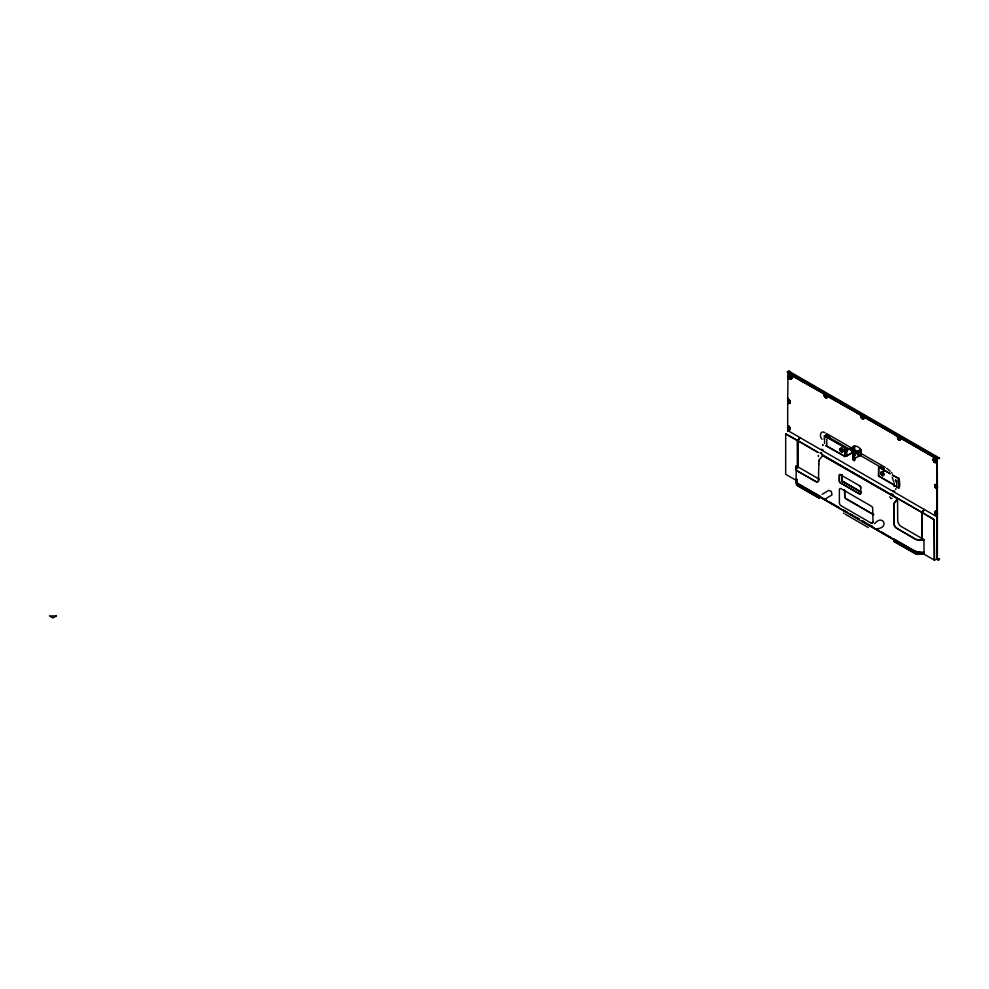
<?xml version="1.0" encoding="UTF-8"?>
<svg xmlns="http://www.w3.org/2000/svg" width="989" height="989" viewBox="0 0 989 989"><rect width="100%" height="100%" fill="white"/><g stroke="black" fill="none" stroke-linecap="round" stroke-linejoin="round"><path stroke-width="1.48" d="M787.392 372.062L787.343 371.505M787.689 430.808L787.689 429.362L788.74 429.535A2.102 1.212 60 0 0 790.075 427.841M787.689 404.105L787.689 402.684L788.74 402.857A2.102 1.212 60 0 0 790.075 401.163M787.689 397.924L787.689 399.074C791.793 400.508 788.975 405.317 788.53 402.993A2.102 1.212 60 0 0 790.001 402.127A2.102 1.212 60 0 0 788.53 399.568L787.689 399.074L788.072 372.828L824.369 393.758L824.554 395.217A2.102 1.212 60 0 0 825.84 397.269A2.102 1.212 60 0 0 827.336 397.182M789.741 377.019L790.434 377.477L789.457 377.056A1.607 0.927 60 0 1 789.877 375.511L791.571 377.625A1.607 0.927 60 0 1 790.434 378.28L789.815 377.427M790.594 376.747L790.434 375.672L789.914 377.575M819.127 479.109L796.318 465.93L796.021 482.496L797.95 484.437M797.666 467.587L797.666 440.624L799.878 437.534L797.48 440.649L797.48 467.636M797.802 467.673L797.74 440.599L818.002 452.492M818.83 464.175L818.83 461.529M824.579 443.529L824.579 441.23M824.603 435.692L824.492 440.192L824.492 435.692M826.05 396.008L826.631 397.331A1.607 0.927 60 0 0 826.792 395.279A1.607 0.927 60 0 0 824.999 394.809A1.607 0.927 60 0 0 826.062 397.17L826.062 395.501M936.534 484.758A2.102 1.212 60 0 0 935.062 485.624A2.102 1.212 60 0 0 936.534 488.183C937.176 491.261 931.687 482.212 937.374 485.043L937.213 458.933L900.917 437.954L900.497 439.326A2.102 1.212 60 0 1 898.89 439.697A2.102 1.212 60 0 1 897.567 437.237L897.419 436.186L864.077 416.938L864.139 417.679A2.089 1.212 60 0 1 862.655 418.532A2.089 1.212 60 0 1 861.184 415.973L860.986 414.898L827.645 395.649L826.866 397.838A2.398 1.385 60 0 1 826.087 397.974L825.16 397.43M842.096 474.572L841.713 480.011L842.504 481.544L860.924 492.176M841.355 450.749L840.502 449.785L841.676 449.723L841.033 448.474L840.502 450.527L841.441 451.355L842.047 450.354M859.997 491.669L860.974 491.904L842.875 481.482C840.514 479.69 842.789 472.445 841.713 475.697M844.804 456.559L844.853 447.387L824.381 435.828L844.915 447.424L844.693 456.559M846.324 453.827L845.039 453.518L846.324 454.619L846.473 449.525L844.841 448.746M846.547 451.256L846.497 455.966L852.036 452.925M852.963 454.866L852.951 459.712C856.214 463 853.507 455.904 854.36 457.932M854.57 460.491L852.877 459.588L853.099 454.94M854.298 449.389L854.731 445.915M854.434 460.565L854.521 454.174M854.669 455.373C852.592 452.171 854.793 457.586 853.89 453.63M854.434 449.463C855.312 443.517 850.923 447.263 853.866 449.76M860.69 453.086L860.554 452.455M860.69 450.551C861.382 447.955 854.644 443.999 852.456 447.312M860.739 492.806L860.702 493.659A1.718 0.989 60 0 1 859.8 494.191L840.156 482.842A1.718 0.989 60 0 1 839.253 481.272L839.253 475.066A1.718 0.989 60 0 1 840.156 474.547L859.639 485.76A1.545 0.89 60 0 1 860.739 487.651L860.739 488.232M862.705 415.714L862.42 417.556L861.567 416.369A1.681 0.964 60 0 1 863.236 416.208A1.681 0.964 60 0 1 863.236 418.582A1.681 0.964 60 0 1 861.456 416.357M860.986 414.898L860.64 416.604A2.497 1.434 60 0 0 861.234 417.939A2.398 1.385 60 0 0 861.79 418.582L862.742 419.126A2.398 1.385 60 0 0 863.867 418.508L864.299 416.814L897.641 436.062L897.789 437.113A2.102 1.212 60 0 0 899.1 439.573A2.102 1.212 60 0 0 900.719 439.19L900.756 438.053L936.991 459.069L936.83 485.179L937.213 458.933M890.199 473.57L878.603 467.006L878.553 476.105L878.776 466.969M896.751 487.256L896.751 481.062L895.465 480.258M896.491 486.328C903.736 495.007 896.182 462.407 899.038 487.8M898.976 438.102L899.335 439.475L898.519 438.881M922.28 539.537L922.069 512.389L924.344 509.409L921.958 512.512L821.933 454.767M822.613 455.632L897.555 498.703L897.703 520.449A4.896 2.831 60 0 0 898.469 523.428A4.945 2.856 60 0 0 899.644 525.184A4.896 2.831 60 0 0 901.177 526.469L923.899 539.598L924.097 554.001L914.454 551.751L797.9 484.387M934.679 461.888L933.703 460.664A1.607 0.927 60 0 1 933.95 459.156A1.607 0.927 60 0 1 935.409 459.996A1.607 0.927 60 0 1 935.668 461.801L934.679 461.888L934.469 460.614M936.076 514.453A1.607 0.927 60 0 1 934.988 512.858A1.607 0.927 60 0 1 935.52 511.684L936.645 512.339A1.607 0.927 60 0 1 936.645 514.601L935.94 513.316M936.36 514.292A1.607 0.927 60 0 1 935.235 512.327L935.804 511.523L936.929 512.178A1.607 0.927 60 0 1 937.349 514.206L935.866 513.538M936.36 512.611L936.36 511.672L936.521 512.759L936.929 512.178A1.681 0.964 60 0 0 935.124 512.327A2.102 1.212 60 0 0 936.534 514.861L937.374 515.529L937.374 558.872L934.395 560.145L922.168 553.086M937.374 488.85L937.374 511.733L936.286 511.536A2.102 1.212 60 0 0 934.84 512.426A2.102 1.212 60 0 0 936.311 514.997L937.152 515.652L936.83 558.995L937.213 515.257M937.213 485.142L936.311 484.882A2.102 1.212 60 0 0 934.84 485.747A2.102 1.212 60 0 0 936.311 488.319L937.152 488.974L936.83 511.857L937.213 488.578M939.513 559.267L939.13 558.674M788.975 371.147L789.89 372.544L788.703 371.073L939.476 458.08M796.405 482.088L796.528 478.849L796.442 482.558L797.53 483.905L859.107 519.509M923.652 553.741L923.664 552.245L917.421 552.196L924.097 554.001M797.814 440.711L797.727 467.71L797.542 440.661L785.699 434.134L785.674 474.287L796.232 480.382M922.205 539.574L922.218 512.475L924.505 509.483L921.958 512.512L921.958 539.5M796.998 483.46L797.53 483.905L797.01 483.003M798.247 484.375L799.038 484.437M824.369 393.758L824.381 396.416M796.528 478.849L796.442 482.558L796.405 481.247M796.775 480.085L796.256 483.757A6.021 3.894 -6.8 0 0 797.394 485.587L819.213 497.974L819.955 495.946L818.966 498.11L798.123 486.081M796.615 483.732L796.627 482.323M818.83 461.369L818.855 460.874A1.533 0.89 -60 0 1 819.213 459.934L822.761 455.521M796.12 465.992L795.947 469.281A6.33 3.659 0 0 0 797.134 471.048L816.79 482.039A5.155 2.979 60 0 0 818.459 481.087L818.83 464.002M796.318 465.93L796.157 469.095A6.132 3.536 0 0 0 797.307 470.801L815.344 481.284A4.896 2.831 60 0 0 816.877 481.767A4.945 2.856 60 0 0 818.064 481.346A4.896 2.831 60 0 0 818.818 479.294M932.924 459.391L932.924 460.108M791.596 378.515L791.596 377.798A2.337 1.348 60 0 0 790.706 375.907L789.259 375.103A2.337 1.348 60 0 0 788.505 375.499L788.505 377.192A2.337 1.348 60 0 0 789.259 378.49L790.706 379.331A2.337 1.348 60 0 0 791.596 378.515A2.102 1.212 60 0 1 790.359 378.7A2.102 1.212 60 0 1 789.21 377.402A2.102 1.212 60 0 1 789.037 375.474A2.102 1.212 60 0 1 790.359 375.276M858.155 456.461C862.804 456.819 861.172 445.297 858.675 451.343M796.429 480.061L796.466 482.323M796.627 481.198L796.615 481.903M841.998 450.539L841.676 448.647L842.801 450.044A1.83 1.063 60 0 1 841.676 451.639M882.472 474.732L881.619 473.731L882.485 472.198L881.36 472.297L881.558 474.522L882.25 474.918L882.843 473.904M899.607 438.51L899.335 439.475A1.607 0.927 60 0 0 900.311 438.078A1.607 0.927 60 0 0 898.346 436.94L899.088 439.215L899.607 438.139M895.985 488.393L895.737 489.444M845.533 449.772C846.683 451.157 847.239 448.549 845.57 449.402M845.496 453.741L846.201 453.296M853.705 454.099C854.039 455.793 854.496 453.259 853.977 454.594M853.989 457.4C856.956 458.686 852.407 459.761 854.323 457.981L853.655 458.562L854.199 457.956M939.476 458.599L939.488 458.266M844.804 448.932L845.508 448.635M789.024 376.488L789.593 375.684L790.718 376.327A1.681 0.964 60 0 1 790.804 378.639A1.607 0.927 60 0 1 789.024 376.488A1.681 0.964 60 0 1 790.804 376.265A1.607 0.927 60 0 1 790.718 378.602A1.681 0.964 60 0 1 789.024 376.426L790.162 376.772L789.593 375.684M789.605 376.512C791.398 378.886 788.629 376.525 790.718 376.327M788.839 402.3L788.208 400.78L788.728 402.115M788.579 401.151L788.653 401.373M789.061 402.177L788.542 400.842M789.358 401.423L788.802 402.288M788.542 428.905L788.418 427.335L789.321 428.422M788.184 427.767L788.468 428.497L788.752 427.718M788.839 427.792L788.505 428.892M789.358 428.113L788.505 428.534L788.542 427.52M825.271 395.415L825.506 395.687M825.407 395.835L826.099 396.218M823.009 445.211L822.749 444.518L822.761 445.235M840.502 449.735L841.318 451.145L841.713 450.539M840.971 450.836L840.625 449.958L841.355 449.908M840.737 450.959L841.664 450.304M845.039 449.711C847.264 448.895 845.484 451.998 845.125 450.131M846.263 450.799L845.904 448.932M845.669 449.08C845.014 450.502 847.252 450.564 845.805 448.957M846.794 450.539L846.794 449.748M863.014 417.197L862.903 417.853C861.592 418.916 861.184 415.516 862.581 416.95M861.914 416.567L862.124 417.593L862.42 417.037M862.717 417.951L862.173 416.666M853.655 454.458L854.323 454.186M854.1 454.161L854.471 455.163M853.853 459.366C851.529 456.671 856.115 458.649 853.816 459.341M854.1 457.956L854.063 458.809M854.681 459.119L854.62 458.253M881.36 473.793A1.83 1.063 60 0 0 882.93 475.363A1.83 1.063 60 0 0 883.758 474.176A1.83 1.063 60 0 0 882.485 472.198L882.485 473.274L881.211 473.632L882.126 474.015M881.768 474.399C880.569 471.617 883.659 475.412 882.25 473.546M881.879 473.78L881.211 473.669L881.978 474.139M882.126 474.312L882.794 474.09M882.435 474.757L882.522 474.102M898.531 438.881L898.754 437.595M898.544 437.719L898.581 438.486M899.174 437.756L898.778 438.387M894.377 483.942L894.254 483.423M894.007 486.044L894.625 486.44L894.143 485.871M934.135 459.947L934.209 460.738M935.248 460.392L934.432 461.381L934.395 459.848M934.395 461.22A1.607 0.927 60 0 0 935.953 461.64L936.101 461.072A1.607 0.927 60 0 0 934.679 458.983A1.607 0.927 60 0 0 933.987 460.503M936.076 485.809L935.507 486.131M936.089 485.958L936.237 486.872M936.249 486.637L935.545 485.871M936.385 487.231L936.051 485.784M935.804 511.523L936.348 513.934L936.336 513.242M935.507 512.821L935.866 513.971L936.682 513.167M936.076 513.81L935.52 511.684M936.645 514.601L935.384 511.758L936.089 512.636M853.977 458.859L860.69 455.15L860.751 449.414M936.014 462.358L936.014 460.689A2.102 1.212 60 0 0 934.704 458.859A2.102 1.212 60 0 0 933.208 459.724A2.102 1.212 60 0 0 934.704 462.296A2.102 1.212 60 0 0 936.027 462.11M789.135 401.88L789.321 400.594A1.607 0.927 60 0 0 787.64 400.533A1.607 0.927 60 0 0 788.95 402.807A1.607 0.927 60 0 0 789.741 401.324L789.321 400.594A1.681 0.964 60 0 0 787.627 400.693A1.681 0.964 60 0 0 789.407 402.906A1.681 0.964 60 0 0 789.407 400.533M889.741 496.861L891.002 498.604L892.103 498.172M818.323 455.336L818.41 456.695M824.517 394.03L787.689 373.236L824.146 393.882L824.344 395.353A2.102 1.212 60 0 0 825.951 397.59A2.102 1.212 60 0 0 827.274 396.651L827.261 395.872M863.916 417.037L863.916 417.815A2.089 1.212 60 0 1 862.433 418.668A2.089 1.212 60 0 1 860.962 416.097L860.764 415.021L827.261 396.057L861.135 415.17M897.789 436.334L864.077 416.938M878.603 467.006L889.976 473.694M897.641 436.062L897.666 438.72A2.398 1.385 60 0 0 898.432 439.746L899.36 440.278A2.398 1.385 60 0 0 900.138 440.142L900.917 437.954M937.374 459.205L900.707 438.078M858.724 450.922L860.69 449.599M787.689 398.888L788.74 399.432A2.102 1.212 60 0 1 789.667 400.347L789.197 401.015L790.026 401.151A1.607 0.927 60 0 1 789.432 402.696A1.607 0.927 60 0 1 787.924 400.829A1.607 0.927 60 0 1 789.037 399.939L789.037 400.879L789.037 399.939M841.231 450.811L841.441 449.983L841.169 450.588M841.664 449.859L841.998 450.712L842.331 449.216L841.676 449.723M898.828 437.768L899.607 437.521L898.061 437.113A1.607 0.927 60 0 0 898.482 439.141A1.607 0.927 60 0 0 900.027 439.549A1.607 0.927 60 0 0 899.607 437.521A1.681 0.964 60 0 0 897.913 437.608A1.681 0.964 60 0 0 899.693 439.833A1.681 0.964 60 0 0 899.693 437.459M934.111 461.381L934.518 460.812L933.703 460.664M842.715 481.692L842.319 480.951M897.555 498.703L894.056 503.129A1.743 1.001 -60 0 0 893.648 504.192L893.982 524.689A5.155 2.979 60 0 0 895.651 527.57L915.344 539.289A6.33 3.659 0 0 0 918.398 539.982L924.097 539.883M897.703 498.988L894.303 503.29A1.533 0.89 -60 0 0 893.945 504.217L893.92 522.637A4.896 2.831 60 0 0 894.686 525.604A4.945 2.856 60 0 0 895.861 527.372A4.896 2.831 60 0 0 897.394 528.658L915.468 539.017A6.132 3.536 0 0 0 918.422 539.685L923.899 539.598M842.183 447.646L841.342 447.547M851.9 450.774L853.21 449.636L852.283 447.658M853.223 449.723L852.197 450.761L851.072 448.994M853.025 451.021L851.467 451.478L851.566 449.29M857.154 453.024C858.761 452.294 856.004 454.062 857.859 455.125L858.934 454.421M852.444 447.597L853.074 449.352M858.526 451.627L859.354 451.59L858.526 451.627L858.823 452.381M822.143 494.339L828.733 490.383L831.316 491.372L832.009 494.933L825.642 498.765M853.89 454.446L853.791 453.766M858.155 454.384C858.773 446.929 846.72 459.081 857.092 451.849M937.547 559.601L939.229 559.514M854.657 458.439L853.742 458.266M936.645 512.339L935.557 512.5M937.634 559.65L939.154 559.564L938.338 559.131M936.991 511.956C934.889 508.964 933.035 515.677 937.374 515.529M790.211 377.007L790.434 378.28M788.01 400.928L789.321 401.213M788.592 400.99L789.012 401.509M789.037 402.152L788.925 401.546M789.037 428.435L788.517 427.99M861.679 416.703L863.83 417.667M862.692 417.531L861.679 417.37M841.169 449.859L840.551 448.746L841.491 449.674M841.367 450.663L841.095 450.774M845.533 450.069L846.337 449.612M845.632 450.242L846.485 450.106M845.756 450.354L846.46 449.958M854.731 451.454L846.399 455.929L844.804 455.002L846.844 455.917C843.444 452.282 850.997 444.246 852.036 450.848M853.655 454.767L854.595 454.643M853.754 454.94L854.558 454.47M854.026 458.884L854.558 458.266M898.89 437.917L898.061 437.113M898.63 438.473L899.05 437.027L899.211 438.102M892.511 475.165L899.088 478.763L892.573 475.066M934.729 460.454L934.679 459.267L934.148 459.984M934.654 460.701L935.013 461.059M934.84 460.998L934.135 460.651M935.285 460.602L936.101 461.072L934.432 461.022L935.668 461.801M935.742 485.71L935.334 486.65L936.571 487.132M935.915 486.056L936.076 487.132M935.977 486.885L936.645 486.637M874.659 523.762C882.188 513.823 889.89 527.174 877.515 528.707M935.334 512.673L936.076 512.487M936.929 514.441L936.645 513.328M893.957 541.453L915.863 553.741A5.662 3.684 -7.2 0 0 918.62 554.211L924.233 553.914L918.583 554.421A6.021 3.894 -6.8 0 1 915.653 553.902L893.957 541.453L893.228 538.585L915.653 551.491L924.233 553.889M841.936 480.827L841.985 479.541M939.278 458.068L938.462 458.327L939.426 458.031M923.664 552.245L920.611 553.308L920.623 552.307L919.56 553.383L919.523 552.332L918.422 552.975L918.422 552.307L915.604 552.085L892.449 538.758M938.363 559.7L938.969 559.514L938.165 559.823M853.42 453.234L852.951 454.161M789.037 401.386L789.741 401.324M841.614 451.75A1.916 1.113 60 0 0 842.9 450.378A1.916 1.113 60 0 0 840.749 448.462A1.916 1.113 60 0 0 840.934 451.145A1.83 1.063 60 0 1 840.551 450.242L841.54 450.069M841.998 450.106L842.801 450.044M846.584 455.867L846.695 453.778M936.83 465.028L936.83 462.073M878.776 475.981L894.007 484.771M936.83 490.21L936.83 488.974M787.763 431.352L788.221 430.796L937.152 516.913L936.83 515.652M823.318 450.168L821.402 449.365L822.168 449.501M840.551 450.242L841.491 450.403M935.26 462.79L933.814 461.962M893.413 494.673L891.398 493.832M933.814 458.562L935.26 459.391M893.636 490.779L892.931 490.655L894.748 491.372M924.208 553.679L918.633 552.394M820.672 452.715C818.027 452.072 824.158 454.458 820.932 452.814M790.434 376.611L789.877 375.511M825.778 395.365C823.355 395.625 827.286 398.184 826.05 395.625M825.259 395.377L825.939 395.798M862.037 416.987L862.717 417.259M862.692 417.927L862.037 417.506M898.531 437.682L899.335 437.793M898.519 437.731L898.346 436.94L899.05 437.818M898.667 438.139L899.088 438.065M899.322 439.067L898.667 438.659M934.345 459.823L934.964 460.046L934.395 458.958M853.989 453.605L854.657 454.643M863.916 417.21L865.103 417.531M895.972 435.716L897.419 436.186M900.546 438.35L902.03 438.844M937.795 458.896L787.467 372.111M860.69 452.282L857.71 451.108L860.69 452.826M915.863 551.33L916.729 551.714M824.999 432.675C820.215 429.758 819.115 436.594 822.094 439.264M884.265 468.984L880.346 466.375L880.717 466.919M857.673 490.025L843.357 481.754M869.9 525.196L869.047 524.714M937.213 511.82L936.534 511.437A2.102 1.212 60 0 0 935.062 512.302A1.681 0.964 60 0 0 936.904 514.54A1.681 0.964 60 0 0 936.904 512.166M793.796 374.88L796.528 376.376M799.174 377.897L801.832 379.43M805.738 381.779L808.47 383.262M811.116 384.795L813.774 386.328M817.755 388.628L820.4 390.161M823.058 391.693L827.039 393.981M829.61 395.563L832.342 397.046M834.914 398.629L842.949 403.178M852.246 408.544L854.892 410.064M864.102 415.479L866.821 416.95M875.982 422.328L878.689 423.898M881.261 425.381L885.328 427.73M887.974 429.263L890.632 430.796M898.494 435.247L902.574 437.682M905.219 439.215L909.2 441.514M910.375 442.095L913.008 443.628M915.653 445.149L918.287 446.669M922.255 448.957L924.888 450.477M927.447 452.047L930.167 453.531M899.644 438.35L900.46 438.819M790.755 377.155L791.571 377.625M935.742 486.909L936.36 487.602A1.607 0.927 60 0 0 937.498 486.947A1.607 0.927 60 0 0 936.36 484.993A1.607 0.927 60 0 0 935.235 485.648L935.804 487.107M826.408 433.442L885.192 467.377M856.585 452.566L853 450.774M880.828 466.993L883.128 468.316M825.766 435.494L855.089 452.418M857.76 453.963L884.426 469.355M896.689 480.975L895.428 480.234M841.318 449.933L840.378 449.389L841.503 450.354M825.815 445.532L844.915 456.423L825.642 445.557M898.914 487.861L878.603 476.142M818.064 452.332L786.107 433.887L785.674 434.431M821.995 454.606L934.135 519.386L934.395 560.145L934.222 519.88L922.168 512.636L922.168 539.623M873.67 514.589L846.176 498.716A2.114 1.224 60 0 1 844.668 496.119L844.668 490M873.646 514.812L845.731 498.654A2.287 1.286 59.2 0 1 844.853 497.529L844.47 489.951M871.297 523.169L841.12 505.75A2.448 1.409 60 0 1 839.389 502.746L839.389 489.716A2.435 1.409 60 0 1 841.107 488.727L871.297 506.133A2.448 1.409 60 0 1 872.644 507.666L873.027 522.167M819.708 496.095L797.394 483.176M844.841 510.732L847.474 512.265M850.12 513.786L852.753 515.306M856.721 517.593L859.354 519.126M862 520.647L864.646 522.167M800.336 485.191L802.932 486.699M805.528 488.195L826.853 500.508M829.351 501.942L839.29 507.691M843.098 509.879L845.546 511.301M851.665 514.824L859.12 519.126M861.753 520.647L874.4 527.953M875.698 528.707L878.294 530.203M880.878 531.699L891.237 537.682M892.449 538.375L898.482 541.861M899.78 542.602L908.829 547.832M911.413 549.328L913.997 550.811M861.74 521.03L891.237 538.053M845.422 514.317L868.317 527.533M843.951 510.225L843.258 509.792M844.198 513.6L843.493 512.994M886.663 468.279L890.261 471.197M859.528 485.698L859.8 485.883A1.718 0.989 60 0 1 860.702 487.453L860.739 493.227A1.545 0.89 60 0 1 859.639 493.857L840.304 482.657A1.545 0.89 60 0 1 839.451 480.938L839.451 475.375A1.545 0.89 60 0 1 840.551 474.745M883.783 474.448L882.794 473.669L882.806 474.3M881.063 472.952A1.916 1.113 60 0 0 883.103 475.486A1.916 1.113 60 0 0 883.103 472.767A1.916 1.113 60 0 0 881.063 472.952L881.867 473.286M797.196 483.955L795.91 481.927M935.866 485.896L936.212 486.464M825.741 395.353L826.384 396.045L825.259 396.577M790.458 377.217L789.618 376.537L789.692 377.303M936.051 512.475L936.645 512.957M853.989 454.977L854.681 455.323L854.929 454.433M788.728 428.806L788.456 427.99M822.823 393.115L823.985 394.154M827.422 395.785L828.547 396.799M936.521 513.39L937.349 514.206M859.738 414.428L860.603 415.306M891.559 472.569L892.152 473.261M935.248 460.763L935.953 461.64M859.837 452.369L858.848 451.293M851.121 448.499L846.399 450.391L846.844 451.33M789.222 371.493L789.865 372.532M881.36 472.297L882.114 473.484M934.951 460.169L935.248 460.911M899.31 437.917L899.533 438.3M862.68 416.777L862.977 416.987M790.421 376.735L790.718 377.501M789.197 427.705L789.321 428.46M892.202 477.168L893.858 482.1M857.475 452.69L858.106 454.174M882.299 473.224L881.829 472.025L882.163 473.298M895.626 479.653L896.096 482.039M796.639 482.471L796.639 483.003M936.83 510.819L937.152 511.857M936.83 484.029L937.152 485.179M935.235 485.648L935.347 486.637M790.162 375.832L790.31 376.908M936.83 459.341L937.152 462.098M936.818 516.938L936.843 558.946M935.446 455.706L935.446 456.584M852.963 453.914L852.951 457.635M844.94 448.858L844.94 450.329M844.804 449.463L844.804 452.925M826.792 439.017L826.792 445.087M787.689 375.968L787.689 378.923M787.689 403.92L787.689 425.752L788.53 426.234A2.102 1.212 60 0 1 790.001 428.806A2.102 1.212 60 0 1 788.53 429.671L787.689 429.547L789.234 430.166L790.013 428.991L787.689 425.567L788.74 426.111A2.102 1.212 60 0 1 789.667 427.025M787.689 429.362L787.689 430.635M790.013 401.175A1.681 0.964 60 0 1 789.197 402.746A1.681 0.964 60 0 1 787.825 400.36A1.681 0.964 60 0 1 789.581 400.421M861.716 417.111A1.607 0.927 60 0 1 862.507 415.615A1.607 0.927 60 0 1 863.817 417.89A1.607 0.927 60 0 1 862.136 417.828M818.855 461.01A1.743 1.001 -60 0 1 819.263 459.947M873.027 522.167A2.448 1.409 60 0 1 871.297 523.169M936.027 460.59A2.102 1.212 60 0 1 935.854 462.32M936.249 460.466A2.102 1.212 60 0 1 936.064 462.197M934.049 461.739A2.102 1.212 60 0 1 933.245 460.083M933.233 459.415A2.102 1.212 60 0 1 934.036 458.661M936.076 462.197A2.102 1.212 60 0 1 934.914 462.172A2.102 1.212 60 0 1 933.431 459.601A2.102 1.212 60 0 1 934.914 458.748A2.102 1.212 60 0 1 936.076 460.046M790.359 375.288A2.102 1.212 60 0 1 791.695 377.007M825.098 397.393A2.398 1.385 60 0 1 824.319 396.366M843.938 448.833A2.88 1.657 60 0 1 844.383 449.859M883.301 470.875A2.88 1.657 60 0 1 884.079 471.506M871.964 525.678A2.176 1.261 0 0 1 871.247 525.654M797.69 485.463A5.662 3.684 -7.1 0 1 796.813 484.363M914.776 551.269L916.482 551.986L914.776 551.269M825.766 434.863L829.907 437.509L825.889 434.863M800.089 437.707L797.69 440.575L800.089 437.707M56.435 615.937L52.936 617.952L49.45 615.937L56.435 615.937M789.197 429.424A1.681 0.964 60 0 0 790.013 427.866A1.607 0.927 60 0 1 789.234 429.325A1.607 0.927 60 0 1 787.924 427.05A1.607 0.927 60 0 1 789.605 427.124A1.681 0.964 60 0 0 787.825 427.038A1.681 0.964 60 0 0 789.197 429.424M787.627 427.372A1.681 0.964 60 0 0 789.407 429.585A1.681 0.964 60 0 0 789.407 427.211A1.681 0.964 60 0 0 787.627 427.372A1.607 0.927 60 0 0 789.321 429.547A1.607 0.927 60 0 0 789.321 427.285A1.607 0.927 60 0 0 787.627 427.433M789.197 376.315A1.681 0.964 60 0 0 790.977 378.54A1.681 0.964 60 0 0 790.977 376.166A1.681 0.964 60 0 0 789.197 376.315M824.826 395.204A1.681 0.964 60 0 0 826.606 397.43A1.681 0.964 60 0 0 826.606 395.056A1.681 0.964 60 0 0 824.826 395.204M824.641 395.316A1.681 0.964 60 0 0 826.421 397.529A1.681 0.964 60 0 0 826.421 395.155A1.681 0.964 60 0 0 824.641 395.316M824.641 395.377A1.607 0.927 60 0 0 826.347 397.491A1.607 0.927 60 0 0 826.347 395.217A1.607 0.927 60 0 0 824.641 395.377M861.283 416.468A1.681 0.964 60 0 0 863.063 418.681A1.681 0.964 60 0 0 863.063 416.307A1.681 0.964 60 0 0 861.283 416.468A1.607 0.927 60 0 0 862.989 418.644A1.607 0.927 60 0 0 862.989 416.381A1.607 0.927 60 0 0 861.283 416.53M898.086 437.509A1.681 0.964 60 0 0 899.866 439.722A1.681 0.964 60 0 0 899.866 437.348A1.681 0.964 60 0 0 898.086 437.509M933.542 459.86A1.681 0.964 60 0 0 935.334 462.086A1.681 0.964 60 0 0 935.334 459.712A1.681 0.964 60 0 0 933.542 459.86M933.727 459.761A1.681 0.964 60 0 0 935.507 461.974A1.681 0.964 60 0 0 935.507 459.601A1.681 0.964 60 0 0 933.727 459.761M934.951 485.747A1.681 0.964 60 0 0 936.731 487.96A1.681 0.964 60 0 0 936.731 485.587A1.681 0.964 60 0 0 934.951 485.747M935.124 485.648A1.681 0.964 60 0 0 936.904 487.861A1.681 0.964 60 0 0 936.904 485.488A1.681 0.964 60 0 0 935.124 485.648M934.951 485.809A1.607 0.927 60 0 0 936.645 487.923A1.607 0.927 60 0 0 936.645 485.661A1.607 0.927 60 0 0 934.951 485.809M934.951 512.426A1.681 0.964 60 0 0 936.731 514.651A1.681 0.964 60 0 0 936.731 512.277A1.681 0.964 60 0 0 934.951 512.426M840.057 449.513A1.916 1.113 60 0 0 842.096 452.047A1.916 1.113 60 0 0 842.096 449.327A1.916 1.113 60 0 0 840.057 449.513A1.83 1.063 60 0 0 841.998 451.998A1.83 1.063 60 0 0 841.998 449.402A1.83 1.063 60 0 0 840.057 449.575M880.853 473.063A1.916 1.113 60 0 0 882.893 475.598A1.916 1.113 60 0 0 882.893 472.878A1.916 1.113 60 0 0 880.853 473.063M880.853 473.138A1.83 1.063 60 0 0 882.806 475.561A1.83 1.063 60 0 0 882.806 472.965A1.83 1.063 60 0 0 880.853 473.138M788.678 376.537A2.102 1.212 60 0 0 791.064 378.997A2.102 1.212 60 0 0 790.681 375.845A2.102 1.212 60 0 0 788.678 376.537"/></g></svg>
